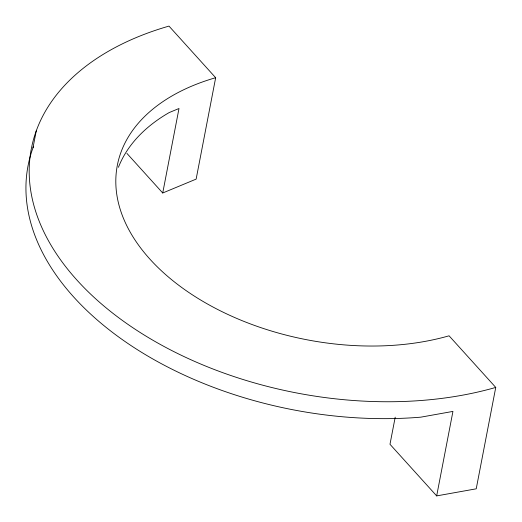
<?xml version="1.0" encoding="UTF-8"?>
<svg xmlns="http://www.w3.org/2000/svg" width="522" height="522" viewBox="0 0 522 522"><rect width="100%" height="100%" fill="white"/><g stroke="black" fill="none" stroke-linecap="round" stroke-linejoin="round"><path stroke-width="0.78" d="M32.997 147.798L36.246 130.898M395.206 417.182L389.986 444.281L436.673 495.9L476.227 488.814L495.75 387.422A306.584 189.597 10.9 0 1 76.975 280.131A306.584 189.597 10.9 0 1 168.984 26.1L215.664 77.719L196.142 179.111L162.727 192.99L179 108.498L169.174 112.576A218.992 135.426 10.9 0 0 118.416 167.308M436.673 495.9L452.939 411.408L420.83 417.156A306.584 189.597 10.9 0 1 123.805 340.657A306.584 189.597 10.9 0 1 33.532 146.343M495.75 387.422L449.07 335.803A218.992 135.426 10.9 0 1 149.945 259.173A218.992 135.426 10.9 0 1 215.664 77.719M126.905 153.377L162.727 192.99"/></g></svg>
